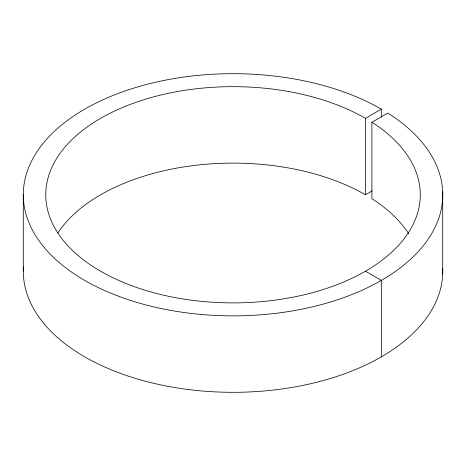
<?xml version="1.0" encoding="UTF-8"?>
<svg xmlns="http://www.w3.org/2000/svg" width="466" height="466" viewBox="0 0 466 466"><rect width="100%" height="100%" fill="white"/><g stroke="black" fill="none" stroke-linecap="round" stroke-linejoin="round"><path stroke-width="0.7" d="M381.334 109.155A209.729 121.084 0 0 0 31.274 161.696A209.729 121.084 0 0 0 281.26 312.616A209.729 121.084 0 0 0 387.805 113.063L371.897 122.243A187.262 108.112 0 0 1 275.441 300.081A187.262 108.112 0 0 1 52.984 165.057A187.262 108.112 0 0 1 365.443 118.329L381.334 109.155L381.334 117.164M57.86 233.012A187.262 108.112 0 0 1 365.443 194.776L372.165 190.897M365.443 271.224L381.334 280.398L381.334 356.845M442.7 191.841L442.688 274.363M371.897 122.243L371.897 198.697A187.262 108.112 0 0 1 408.653 233.711M365.443 118.329L365.443 194.776M23.3 194.776L23.3 271.224M442.712 268.649A209.729 121.084 0 0 1 231.043 392.308A209.729 121.084 0 0 1 23.469 266.354"/></g></svg>
